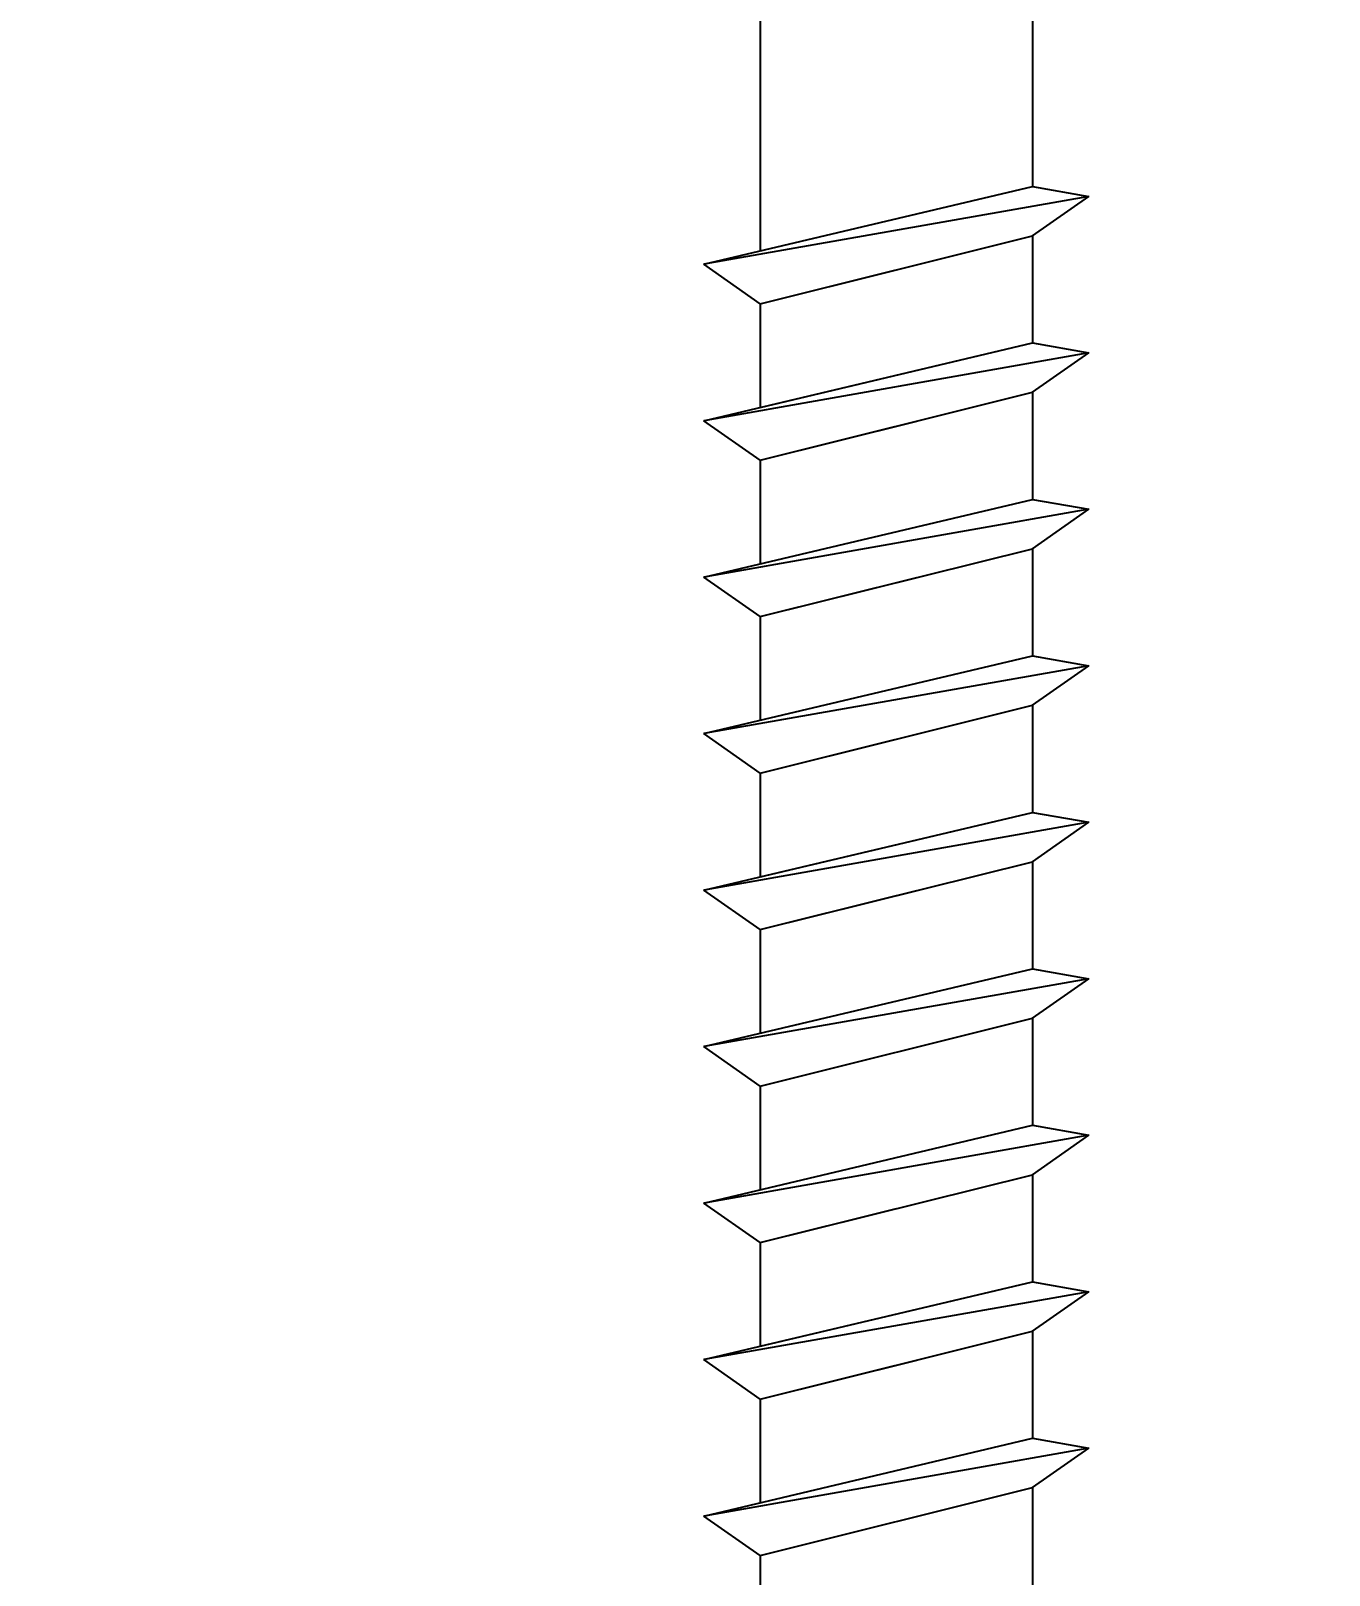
# Model space of a CAD drawing. Header units: inches. Extents: x -2661 to 42767, y -1222 to 9099.
# Drawn here: x 1844.283 to 1845.113, y 1413.91 to 1414.896 of the extents above; entities that cross this region are included whole.
import ezdxf
from ezdxf import colors
from ezdxf.entities.mleader import LeaderData, LeaderLine
from ezdxf.math import Vec2, Vec3

# ---------------------------------------------------------------- set-up
doc = ezdxf.new("R2010")
doc.units = ezdxf.units.IN
doc.header["$LTSCALE"] = 12
doc.header["$MEASUREMENT"] = 0
doc.layers.get('0').update_dxf_attribs({"linetype": 'CONTINUOUS'})
for name, color, linetype in [('S-ANNO-NOTE', 4, 'CONTINUOUS'), ('S-FASTENERS', 2, 'CONTINUOUS'), ('S-SIMPSON', 2, 'CONTINUOUS')]:
    doc.layers.add(name, color=color, linetype=linetype)
doc.styles.add('Arial', font='arial.ttf', dxfattribs={"width": 0.85})

# ---------------------------------------------------------------- blocks, each defined once
blk = doc.blocks.new('SDS.25X6-f')
at = {"layer": 'S-SIMPSON'}
for p, q in [((0.087, -0.53156), (0.087, -2.75)), ((0.087, -0.53156), (0.087, -2.75)), ((-0.087, -0.536), (-0.087, -2.7912)), ((-0.087, -0.57493), (-0.087, -2.7912)), ((0.087, -2.68156), (0.087, -2.75)), ((0.087, -2.68156), (0.087, -2.75)), ((0.087, -2.68156), (0.087, -2.75)), ((0.087, -2.68156), (0.087, -2.75)), ((0.087, -2.68156), (0.087, -2.75)), ((0.087, -2.68156), (0.087, -2.75)), ((-0.087, -2.72493), (-0.087, -2.7912)), ((-0.087, -2.72493), (-0.087, -2.7912)), ((-0.087, -2.72493), (-0.087, -2.7912)), ((-0.087, -2.72493), (-0.087, -2.7912)), ((-0.087, -2.72493), (-0.087, -2.7912)), ((-0.087, -2.72493), (-0.087, -2.7912)), ((-0.087, -2.72493), (-0.087, -2.7912)), ((-0.087, -2.72493), (-0.087, -2.7912))]:
    blk.add_line(p, q, dxfattribs=at)
at = {"layer": 'S-SIMPSON', "color": 1}
for p, q in [((-0.123, -2.79972), (0.087, -2.75)), ((-0.123, -2.79972), (0.087, -2.75)), ((-0.123, -2.79972), (0.087, -2.75)), ((-0.123, -2.79972), (0.087, -2.75)), ((0.087, -2.75), (0.123, -2.75635)), ((0.087, -2.75), (0.123, -2.75635)), ((0.087, -2.75), (0.123, -2.75635)), ((0.087, -2.75), (0.123, -2.75635)), ((0.123, -2.75635), (-0.123, -2.79972)), ((0.123, -2.75635), (-0.123, -2.79972)), ((0.123, -2.75635), (-0.123, -2.79972)), ((0.123, -2.75635), (-0.123, -2.79972)), ((0.087, -2.78156), (0.123, -2.75635)), ((0.087, -2.78156), (0.123, -2.75635)), ((0.087, -2.78156), (0.123, -2.75635)), ((0.087, -2.78156), (0.123, -2.75635)), ((-0.087, -2.82493), (0.087, -2.78156)), ((-0.087, -2.82493), (0.087, -2.78156)), ((-0.087, -2.82493), (0.087, -2.78156)), ((-0.087, -2.82493), (0.087, -2.78156)), ((0.087, -2.78156), (0.087, -2.85)), ((0.087, -2.78156), (0.087, -2.85)), ((0.087, -2.78156), (0.087, -2.85)), ((0.087, -2.78156), (0.087, -2.85)), ((0.087, -2.78156), (0.087, -2.85)), ((0.087, -2.78156), (0.087, -2.85)), ((0.087, -2.78156), (0.087, -2.85)), ((0.087, -2.78156), (0.087, -2.85)), ((0.087, -2.78156), (0.087, -2.85)), ((0.087, -2.78156), (0.087, -2.85)), ((0.087, -2.78156), (0.087, -2.85)), ((0.087, -2.78156), (0.087, -2.85)), ((0.087, -2.78156), (0.087, -2.85)), ((0.087, -2.78156), (0.087, -2.85)), ((-0.087, -2.82493), (-0.123, -2.79972)), ((-0.087, -2.82493), (-0.123, -2.79972)), ((-0.087, -2.82493), (-0.123, -2.79972)), ((-0.087, -2.82493), (-0.123, -2.79972)), ((-0.087, -2.82493), (-0.123, -2.79972)), ((-0.087, -2.82493), (0, -2.80324)), ((-0.087, -2.82493), (-0.087, -2.8912)), ((-0.087, -2.82493), (-0.087, -2.8912)), ((-0.087, -2.82493), (-0.087, -2.8912)), ((-0.087, -2.82493), (-0.087, -2.8912)), ((-0.087, -2.82493), (-0.087, -2.8912)), ((-0.087, -2.82493), (-0.087, -2.8912)), ((-0.087, -2.82493), (-0.087, -2.8912)), ((-0.087, -2.82493), (-0.087, -2.8912)), ((-0.087, -2.82493), (-0.087, -2.8912)), ((-0.087, -2.82493), (-0.087, -2.8912)), ((-0.087, -2.82493), (-0.087, -2.8912)), ((-0.087, -2.82493), (-0.087, -2.8912)), ((-0.087, -2.82493), (-0.087, -2.8912)), ((-0.087, -2.82493), (-0.087, -2.8912)), ((-0.087, -2.82493), (-0.087, -2.8912)), ((-0.087, -2.82493), (-0.087, -2.8912)), ((-0.123, -2.89972), (0.087, -2.85)), ((-0.123, -2.89972), (0.087, -2.85)), ((-0.123, -2.89972), (0.087, -2.85)), ((-0.123, -2.89972), (0.087, -2.85)), ((-0.123, -2.89972), (0.087, -2.85)), ((-0.123, -2.89972), (0.087, -2.85)), ((-0.123, -2.89972), (0.087, -2.85)), ((-0.123, -2.89972), (0.087, -2.85)), ((-0.087, -2.8912), (0.087, -2.85)), ((0.087, -2.85), (0.123, -2.85635)), ((0.087, -2.85), (0.123, -2.85635)), ((0.087, -2.85), (0.123, -2.85635)), ((0.087, -2.85), (0.123, -2.85635)), ((0.087, -2.85), (0.123, -2.85635)), ((0.087, -2.85), (0.123, -2.85635)), ((0.087, -2.85), (0.123, -2.85635)), ((0.087, -2.85), (0.123, -2.85635)), ((0.087, -2.85), (0.123, -2.85635)), ((0.123, -2.85635), (-0.123, -2.89972)), ((0.123, -2.85635), (-0.123, -2.89972)), ((0.123, -2.85635), (-0.123, -2.89972)), ((0.123, -2.85635), (-0.123, -2.89972)), ((0.123, -2.85635), (-0.123, -2.89972)), ((0.123, -2.85635), (-0.123, -2.89972)), ((0.123, -2.85635), (-0.123, -2.89972)), ((0.123, -2.85635), (-0.123, -2.89972)), ((0.123, -2.85635), (-0.123, -2.89972)), ((0.087, -2.88156), (0.123, -2.85635)), ((0.087, -2.88156), (0.123, -2.85635)), ((0.087, -2.88156), (0.123, -2.85635)), ((0.087, -2.88156), (0.123, -2.85635)), ((0.087, -2.88156), (0.123, -2.85635)), ((0.087, -2.88156), (0.123, -2.85635)), ((0.087, -2.88156), (0.123, -2.85635)), ((0.087, -2.88156), (0.123, -2.85635)), ((0.087, -2.88156), (0.123, -2.85635)), ((-0.087, -2.92493), (0.087, -2.88156)), ((-0.087, -2.92493), (0.087, -2.88156)), ((-0.087, -2.92493), (0.087, -2.88156)), ((-0.087, -2.92493), (0.087, -2.88156)), ((-0.087, -2.92493), (0.087, -2.88156)), ((-0.087, -2.92493), (0.087, -2.88156)), ((-0.087, -2.92493), (0.087, -2.88156)), ((-0.087, -2.92493), (0.087, -2.88156)), ((-0.087, -2.92493), (0.087, -2.88156)), ((0.087, -2.88156), (0.087, -2.95)), ((0.087, -2.88156), (0.087, -2.95)), ((0.087, -2.88156), (0.087, -2.95)), ((0.087, -2.88156), (0.087, -2.95)), ((0.087, -2.88156), (0.087, -2.95)), ((0.087, -2.88156), (0.087, -2.95)), ((0.087, -2.88156), (0.087, -2.95)), ((0.087, -2.88156), (0.087, -2.95)), ((0.087, -2.88156), (0.087, -2.95)), ((0.087, -2.88156), (0.087, -2.95)), ((0.087, -2.88156), (0.087, -2.95)), ((0.087, -2.88156), (0.087, -2.95)), ((0.087, -2.88156), (0.087, -2.95)), ((0.087, -2.88156), (0.087, -2.95)), ((0.087, -2.88156), (0.087, -2.95)), ((0.087, -2.88156), (0.087, -2.95)), ((0.087, -2.88156), (0.087, -2.95)), ((0.087, -2.88156), (0.087, -2.95)), ((0.087, -2.88156), (0.087, -2.95)), ((0.087, -2.88156), (0.087, -2.95)), ((0.087, -2.88156), (0.087, -2.95)), ((-0.087, -2.92493), (-0.123, -2.89972)), ((-0.087, -2.92493), (-0.123, -2.89972)), ((-0.087, -2.92493), (-0.123, -2.89972)), ((-0.087, -2.92493), (-0.123, -2.89972)), ((-0.087, -2.92493), (-0.123, -2.89972)), ((-0.087, -2.92493), (-0.123, -2.89972)), ((-0.087, -2.92493), (-0.123, -2.89972)), ((-0.087, -2.92493), (-0.123, -2.89972)), ((-0.087, -2.92493), (-0.123, -2.89972)), ((-0.087, -2.92493), (-0.123, -2.89972)), ((-0.087, -2.92493), (-0.123, -2.89972)), ((-0.087, -2.92493), (-0.123, -2.89972)), ((-0.087, -2.92493), (-0.123, -2.89972)), ((-0.087, -2.92493), (0.01301, -2.9)), ((-0.087, -2.92493), (0.01301, -2.9)), ((-0.087, -2.92493), (0.01301, -2.9)), ((-0.087, -2.92493), (0, -2.90324)), ((-0.087, -2.92493), (-0.087, -2.9912)), ((-0.087, -2.92493), (-0.087, -2.9912)), ((-0.087, -2.92493), (-0.087, -2.9912)), ((-0.087, -2.92493), (-0.087, -2.9912)), ((-0.087, -2.92493), (-0.087, -2.9912)), ((-0.087, -2.92493), (-0.087, -2.9912)), ((-0.087, -2.92493), (-0.087, -2.9912)), ((-0.087, -2.92493), (-0.087, -2.9912)), ((-0.087, -2.92493), (-0.087, -2.9912)), ((-0.087, -2.92493), (-0.087, -2.9912)), ((-0.087, -2.92493), (-0.087, -2.9912)), ((-0.087, -2.92493), (-0.087, -2.9912)), ((-0.087, -2.92493), (-0.087, -2.9912)), ((-0.087, -2.92493), (-0.087, -2.9912)), ((-0.087, -2.92493), (-0.087, -2.9912)), ((-0.087, -2.92493), (-0.087, -2.9912)), ((-0.087, -2.92493), (-0.087, -2.9912)), ((-0.087, -2.92493), (-0.087, -2.9912)), ((-0.087, -2.92493), (-0.087, -2.9912)), ((-0.087, -2.92493), (-0.087, -2.9912)), ((-0.087, -2.92493), (-0.087, -2.9912)), ((-0.123, -2.99972), (0.087, -2.95)), ((-0.123, -2.99972), (0.087, -2.95)), ((-0.123, -2.99972), (0.087, -2.95)), ((-0.123, -2.99972), (0.087, -2.95)), ((-0.123, -2.99972), (0.087, -2.95)), ((-0.123, -2.99972), (0.087, -2.95)), ((-0.123, -2.99972), (0.087, -2.95)), ((-0.123, -2.99972), (0.087, -2.95)), ((-0.123, -2.99972), (0.087, -2.95)), ((-0.123, -2.99972), (0.087, -2.95)), ((-0.123, -2.99972), (0.087, -2.95)), ((-0.123, -2.99972), (0.087, -2.95)), ((0.087, -2.95), (0.123, -2.95635)), ((0.087, -2.95), (0.123, -2.95635)), ((0.087, -2.95), (0.123, -2.95635)), ((0.087, -2.95), (0.123, -2.95635)), ((0.087, -2.95), (0.123, -2.95635)), ((0.087, -2.95), (0.123, -2.95635)), ((0.087, -2.95), (0.123, -2.95635)), ((0.087, -2.95), (0.123, -2.95635)), ((0.087, -2.95), (0.123, -2.95635)), ((0.087, -2.95), (0.123, -2.95635)), ((0.087, -2.95), (0.123, -2.95635)), ((0.087, -2.95), (0.123, -2.95635)), ((0.123, -2.95635), (-0.123, -2.99972)), ((0.123, -2.95635), (-0.123, -2.99972)), ((0.123, -2.95635), (-0.123, -2.99972)), ((0.123, -2.95635), (-0.123, -2.99972)), ((0.123, -2.95635), (-0.123, -2.99972)), ((0.123, -2.95635), (-0.123, -2.99972)), ((0.123, -2.95635), (-0.123, -2.99972)), ((0.123, -2.95635), (-0.123, -2.99972)), ((0.123, -2.95635), (-0.123, -2.99972)), ((0.123, -2.95635), (-0.123, -2.99972)), ((0.123, -2.95635), (-0.123, -2.99972)), ((0.123, -2.95635), (-0.123, -2.99972)), ((0.087, -2.98156), (0.123, -2.95635)), ((0.087, -2.98156), (0.123, -2.95635)), ((0.087, -2.98156), (0.123, -2.95635)), ((0.087, -2.98156), (0.123, -2.95635)), ((0.087, -2.98156), (0.123, -2.95635)), ((0.087, -2.98156), (0.123, -2.95635)), ((0.087, -2.98156), (0.123, -2.95635)), ((0.087, -2.98156), (0.123, -2.95635)), ((0.087, -2.98156), (0.123, -2.95635)), ((0.087, -2.98156), (0.123, -2.95635)), ((0.087, -2.98156), (0.123, -2.95635)), ((0.087, -2.98156), (0.123, -2.95635)), ((-0.087, -3.02493), (0.087, -2.98156)), ((-0.087, -3.02493), (0.087, -2.98156)), ((-0.087, -3.02493), (0.087, -2.98156)), ((-0.087, -3.02493), (0.087, -2.98156)), ((-0.087, -3.02493), (0.087, -2.98156)), ((-0.087, -3.02493), (0.087, -2.98156)), ((-0.087, -3.02493), (0.087, -2.98156)), ((-0.087, -3.02493), (0.087, -2.98156)), ((-0.087, -3.02493), (0.087, -2.98156)), ((-0.087, -3.02493), (0.087, -2.98156)), ((-0.087, -3.02493), (0.087, -2.98156)), ((-0.087, -3.02493), (0.087, -2.98156)), ((0.087, -2.98156), (0.087, -3.05)), ((0.087, -2.98156), (0.087, -3.05)), ((0.087, -2.98156), (0.087, -3.05)), ((0.087, -2.98156), (0.087, -3.05)), ((0.087, -2.98156), (0.087, -3.05)), ((0.087, -2.98156), (0.087, -3.05)), ((0.087, -2.98156), (0.087, -3.05)), ((0.087, -2.98156), (0.087, -3.05)), ((0.087, -2.98156), (0.087, -3.05)), ((0.087, -2.98156), (0.087, -3.05)), ((0.087, -2.98156), (0.087, -3.05)), ((0.087, -2.98156), (0.087, -3.05)), ((0.087, -2.98156), (0.087, -3.05)), ((0.087, -2.98156), (0.087, -3.05)), ((0.087, -2.98156), (0.087, -3.05)), ((0.087, -2.98156), (0.087, -3.05)), ((0.087, -2.98156), (0.087, -3.05)), ((0.087, -2.98156), (0.087, -3.05)), ((0.087, -2.98156), (0.087, -3.05)), ((0.087, -2.98156), (0.087, -3.05)), ((0.087, -2.98156), (0.087, -3.05)), ((0.087, -2.98156), (0.087, -3.05)), ((0.087, -2.98156), (0.087, -3.05)), ((0.087, -2.98156), (0.087, -3.05)), ((0.087, -2.98156), (0.087, -3.05)), ((-0.087, -3.02493), (-0.123, -2.99972)), ((-0.087, -3.02493), (-0.123, -2.99972)), ((-0.087, -3.02493), (-0.123, -2.99972)), ((-0.087, -3.02493), (-0.123, -2.99972)), ((-0.087, -3.02493), (-0.123, -2.99972)), ((-0.087, -3.02493), (-0.123, -2.99972)), ((-0.087, -3.02493), (-0.123, -2.99972)), ((-0.087, -3.02493), (-0.123, -2.99972)), ((-0.087, -3.02493), (-0.123, -2.99972)), ((-0.087, -3.02493), (-0.123, -2.99972)), ((-0.087, -3.02493), (-0.123, -2.99972)), ((-0.087, -3.02493), (-0.123, -2.99972)), ((-0.087, -3.02493), (-0.123, -2.99972)), ((-0.087, -3.02493), (-0.123, -2.99972)), ((-0.087, -3.02493), (-0.123, -2.99972)), ((-0.087, -3.02493), (0.01301, -3)), ((-0.087, -3.02493), (0.01301, -3)), ((-0.087, -3.02493), (0.01301, -3)), ((-0.087, -3.02493), (-0.087, -3.0912)), ((-0.087, -3.02493), (-0.087, -3.0912)), ((-0.087, -3.02493), (-0.087, -3.0912)), ((-0.087, -3.02493), (-0.087, -3.0912)), ((-0.087, -3.02493), (-0.087, -3.0912)), ((-0.087, -3.02493), (-0.087, -3.0912)), ((-0.087, -3.02493), (-0.087, -3.0912)), ((-0.087, -3.02493), (-0.087, -3.0912)), ((-0.087, -3.02493), (-0.087, -3.0912)), ((-0.087, -3.02493), (-0.087, -3.0912)), ((-0.087, -3.02493), (-0.087, -3.0912)), ((-0.087, -3.02493), (-0.087, -3.0912)), ((-0.087, -3.02493), (-0.087, -3.0912)), ((-0.087, -3.02493), (-0.087, -3.0912)), ((-0.087, -3.02493), (-0.087, -3.0912)), ((-0.087, -3.02493), (-0.087, -3.0912)), ((-0.087, -3.02493), (-0.087, -3.0912)), ((-0.087, -3.02493), (-0.087, -3.0912)), ((-0.087, -3.02493), (-0.087, -3.0912)), ((-0.087, -3.02493), (-0.087, -3.0912)), ((-0.087, -3.02493), (-0.087, -3.0912)), ((-0.087, -3.02493), (-0.087, -3.0912)), ((-0.087, -3.02493), (-0.087, -3.0912)), ((-0.087, -3.02493), (-0.087, -3.0912)), ((-0.087, -3.02493), (-0.087, -3.0912)), ((-0.123, -3.09972), (0.087, -3.05)), ((-0.123, -3.09972), (0.087, -3.05)), ((-0.123, -3.09972), (0.087, -3.05)), ((-0.123, -3.09972), (0.087, -3.05)), ((-0.123, -3.09972), (0.087, -3.05)), ((-0.123, -3.09972), (0.087, -3.05)), ((-0.123, -3.09972), (0.087, -3.05)), ((-0.123, -3.09972), (0.087, -3.05)), ((-0.123, -3.09972), (0.087, -3.05)), ((-0.123, -3.09972), (0.087, -3.05)), ((-0.123, -3.09972), (0.087, -3.05)), ((-0.123, -3.09972), (0.087, -3.05)), ((-0.123, -3.09972), (0.087, -3.05)), ((-0.123, -3.09972), (0.087, -3.05)), ((-0.123, -3.09972), (0.087, -3.05)), ((-0.123, -3.09972), (0.087, -3.05)), ((-0.123, -3.09972), (0.087, -3.05)), ((-0.123, -3.09972), (0.087, -3.05)), ((-0.123, -3.09972), (0.087, -3.05)), ((0.123, -3.05635), (-0.123, -3.09972)), ((0.123, -3.05635), (-0.123, -3.09972)), ((0.123, -3.05635), (-0.123, -3.09972)), ((0.123, -3.05635), (-0.123, -3.09972)), ((0.123, -3.05635), (-0.123, -3.09972)), ((0.123, -3.05635), (-0.123, -3.09972)), ((0.123, -3.05635), (-0.123, -3.09972)), ((0.123, -3.05635), (-0.123, -3.09972)), ((0.123, -3.05635), (-0.123, -3.09972)), ((0.123, -3.05635), (-0.123, -3.09972)), ((0.123, -3.05635), (-0.123, -3.09972)), ((0.123, -3.05635), (-0.123, -3.09972)), ((0.123, -3.05635), (-0.123, -3.09972)), ((0.123, -3.05635), (-0.123, -3.09972)), ((0.123, -3.05635), (-0.123, -3.09972)), ((0.123, -3.05635), (-0.123, -3.09972)), ((0.123, -3.05635), (-0.123, -3.09972)), ((0.123, -3.05635), (-0.123, -3.09972)), ((0.123, -3.05635), (-0.123, -3.09972)), ((0.087, -3.05), (0.123, -3.05635)), ((0.087, -3.05), (0.123, -3.05635)), ((0.087, -3.05), (0.123, -3.05635)), ((0.087, -3.05), (0.123, -3.05635)), ((0.087, -3.05), (0.123, -3.05635)), ((0.087, -3.05), (0.123, -3.05635)), ((0.087, -3.05), (0.123, -3.05635)), ((0.087, -3.05), (0.123, -3.05635)), ((0.087, -3.05), (0.123, -3.05635)), ((0.087, -3.05), (0.123, -3.05635)), ((0.087, -3.05), (0.123, -3.05635)), ((0.087, -3.05), (0.123, -3.05635)), ((0.087, -3.05), (0.123, -3.05635)), ((0.087, -3.05), (0.123, -3.05635)), ((0.087, -3.05), (0.123, -3.05635)), ((0.087, -3.05), (0.123, -3.05635)), ((0.087, -3.05), (0.123, -3.05635)), ((0.087, -3.05), (0.123, -3.05635)), ((0.087, -3.05), (0.123, -3.05635)), ((0.087, -3.08156), (0.123, -3.05635)), ((0.087, -3.08156), (0.123, -3.05635)), ((0.087, -3.08156), (0.123, -3.05635)), ((0.087, -3.08156), (0.123, -3.05635)), ((0.087, -3.08156), (0.123, -3.05635)), ((0.087, -3.08156), (0.123, -3.05635)), ((0.087, -3.08156), (0.123, -3.05635)), ((0.087, -3.08156), (0.123, -3.05635)), ((0.087, -3.08156), (0.123, -3.05635)), ((0.087, -3.08156), (0.123, -3.05635)), ((0.087, -3.08156), (0.123, -3.05635)), ((0.087, -3.08156), (0.123, -3.05635)), ((0.087, -3.08156), (0.123, -3.05635)), ((0.087, -3.08156), (0.123, -3.05635)), ((0.087, -3.08156), (0.123, -3.05635)), ((0.087, -3.08156), (0.123, -3.05635)), ((0.087, -3.08156), (0.123, -3.05635)), ((0.087, -3.08156), (0.123, -3.05635)), ((0.087, -3.08156), (0.123, -3.05635)), ((-0.087, -3.12493), (0.087, -3.08156)), ((-0.087, -3.12493), (0.087, -3.08156)), ((-0.087, -3.12493), (0.087, -3.08156)), ((-0.087, -3.12493), (0.087, -3.08156)), ((-0.087, -3.12493), (0.087, -3.08156)), ((-0.087, -3.12493), (0.087, -3.08156)), ((-0.087, -3.12493), (0.087, -3.08156)), ((-0.087, -3.12493), (0.087, -3.08156)), ((-0.087, -3.12493), (0.087, -3.08156)), ((-0.087, -3.12493), (0.087, -3.08156)), ((-0.087, -3.12493), (0.087, -3.08156)), ((-0.087, -3.12493), (0.087, -3.08156)), ((-0.087, -3.12493), (0.087, -3.08156)), ((-0.087, -3.12493), (0.087, -3.08156)), ((-0.087, -3.12493), (0.087, -3.08156)), ((-0.087, -3.12493), (0.087, -3.08156)), ((-0.087, -3.12493), (0.087, -3.08156)), ((-0.087, -3.12493), (0.087, -3.08156)), ((-0.087, -3.12493), (0.087, -3.08156)), ((0.087, -3.08156), (0.087, -3.15)), ((0.087, -3.08156), (0.087, -3.15)), ((0.087, -3.08156), (0.087, -3.15)), ((0.087, -3.08156), (0.087, -3.15)), ((0.087, -3.08156), (0.087, -3.15)), ((0.087, -3.08156), (0.087, -3.15)), ((0.087, -3.08156), (0.087, -3.15)), ((0.087, -3.08156), (0.087, -3.15)), ((0.087, -3.08156), (0.087, -3.15)), ((0.087, -3.08156), (0.087, -3.15)), ((0.087, -3.08156), (0.087, -3.15)), ((0.087, -3.08156), (0.087, -3.15)), ((-0.087, -3.12493), (-0.123, -3.09972)), ((-0.087, -3.12493), (-0.123, -3.09972)), ((-0.087, -3.12493), (-0.123, -3.09972)), ((-0.087, -3.12493), (-0.123, -3.09972)), ((-0.087, -3.12493), (-0.123, -3.09972)), ((-0.087, -3.12493), (-0.123, -3.09972)), ((-0.087, -3.12493), (-0.123, -3.09972)), ((-0.087, -3.12493), (-0.123, -3.09972)), ((-0.087, -3.12493), (-0.123, -3.09972)), ((-0.087, -3.12493), (-0.123, -3.09972)), ((-0.087, -3.12493), (-0.123, -3.09972)), ((-0.087, -3.12493), (-0.123, -3.09972)), ((-0.087, -3.12493), (-0.123, -3.09972)), ((-0.087, -3.12493), (-0.123, -3.09972)), ((-0.087, -3.12493), (-0.123, -3.09972)), ((-0.087, -3.12493), (-0.123, -3.09972)), ((-0.087, -3.12493), (-0.123, -3.09972)), ((-0.087, -3.12493), (-0.123, -3.09972)), ((-0.087, -3.12493), (-0.123, -3.09972)), ((-0.087, -3.12493), (-0.123, -3.09972)), ((-0.087, -3.12493), (-0.123, -3.09972)), ((-0.087, -3.12493), (-0.123, -3.09972)), ((-0.087, -3.12493), (-0.123, -3.09972)), ((-0.087, -3.12493), (0, -3.10324)), ((-0.087, -3.12493), (0, -3.10324)), ((-0.087, -3.12493), (0, -3.10324)), ((-0.087, -3.12493), (0, -3.10324)), ((-0.087, -3.12493), (-0.087, -3.1912)), ((-0.087, -3.12493), (-0.087, -3.1912)), ((-0.087, -3.12493), (-0.087, -3.1912)), ((-0.087, -3.12493), (-0.087, -3.1912)), ((-0.087, -3.12493), (-0.087, -3.1912)), ((-0.087, -3.12493), (-0.087, -3.1912)), ((-0.087, -3.12493), (-0.087, -3.1912)), ((-0.087, -3.12493), (-0.087, -3.1912)), ((-0.087, -3.12493), (-0.087, -3.1912)), ((-0.087, -3.12493), (-0.087, -3.1912)), ((-0.087, -3.12493), (-0.087, -3.1912)), ((-0.087, -3.12493), (-0.087, -3.1912)), ((-0.087, -3.12493), (-0.087, -3.1912)), ((-0.087, -3.12493), (-0.087, -3.1912)), ((-0.123, -3.19972), (0.087, -3.15)), ((-0.123, -3.19972), (0.087, -3.15)), ((-0.123, -3.19972), (0.087, -3.15)), ((-0.123, -3.19972), (0.087, -3.15)), ((-0.123, -3.19972), (0.087, -3.15)), ((-0.123, -3.19972), (0.087, -3.15)), ((-0.123, -3.19972), (0.087, -3.15)), ((-0.123, -3.19972), (0.087, -3.15)), ((0.123, -3.15635), (-0.123, -3.19972)), ((0.123, -3.15635), (-0.123, -3.19972)), ((0.123, -3.15635), (-0.123, -3.19972)), ((0.123, -3.15635), (-0.123, -3.19972)), ((0.123, -3.15635), (-0.123, -3.19972)), ((0.123, -3.15635), (-0.123, -3.19972)), ((0.123, -3.15635), (-0.123, -3.19972)), ((0.123, -3.15635), (-0.123, -3.19972)), ((0.123, -3.15635), (-0.123, -3.19972)), ((-0.087, -3.1912), (0.087, -3.15)), ((0.087, -3.15), (0.123, -3.15635)), ((0.087, -3.15), (0.123, -3.15635)), ((0.087, -3.15), (0.123, -3.15635)), ((0.087, -3.15), (0.123, -3.15635)), ((0.087, -3.15), (0.123, -3.15635)), ((0.087, -3.15), (0.123, -3.15635)), ((0.087, -3.15), (0.123, -3.15635)), ((0.087, -3.15), (0.123, -3.15635)), ((0.087, -3.15), (0.123, -3.15635)), ((0.087, -3.18156), (0.123, -3.15635)), ((0.087, -3.18156), (0.123, -3.15635)), ((0.087, -3.18156), (0.123, -3.15635)), ((0.087, -3.18156), (0.123, -3.15635)), ((0.087, -3.18156), (0.123, -3.15635)), ((0.087, -3.18156), (0.123, -3.15635)), ((0.087, -3.18156), (0.123, -3.15635)), ((0.087, -3.18156), (0.123, -3.15635)), ((0.087, -3.18156), (0.123, -3.15635)), ((-0.087, -3.22493), (0.087, -3.18156)), ((-0.087, -3.22493), (0.087, -3.18156)), ((-0.087, -3.22493), (0.087, -3.18156)), ((-0.087, -3.22493), (0.087, -3.18156)), ((-0.087, -3.22493), (0.087, -3.18156)), ((-0.087, -3.22493), (0.087, -3.18156)), ((-0.087, -3.22493), (0.087, -3.18156)), ((-0.087, -3.22493), (0.087, -3.18156)), ((-0.087, -3.22493), (0.087, -3.18156)), ((0.087, -3.18156), (0.087, -3.25)), ((0.087, -3.18156), (0.087, -3.25)), ((0.087, -3.18156), (0.087, -3.25)), ((0.087, -3.18156), (0.087, -3.25)), ((0.087, -3.18156), (0.087, -3.25)), ((0.087, -3.18156), (0.087, -3.25)), ((0.087, -3.18156), (0.087, -3.25)), ((0.087, -3.18156), (0.087, -3.25)), ((0.087, -3.18156), (0.087, -3.25)), ((0.087, -3.18156), (0.087, -3.25)), ((0.087, -3.18156), (0.087, -3.25)), ((0.087, -3.18156), (0.087, -3.25)), ((0.087, -3.18156), (0.087, -3.25)), ((0.087, -3.18156), (0.087, -3.25)), ((0.087, -3.18156), (0.087, -3.25)), ((0.087, -3.18156), (0.087, -3.25)), ((0.087, -3.18156), (0.087, -3.25)), ((-0.087, -3.22493), (-0.123, -3.19972)), ((-0.087, -3.22493), (-0.123, -3.19972)), ((-0.087, -3.22493), (-0.123, -3.19972)), ((-0.087, -3.22493), (-0.123, -3.19972)), ((-0.087, -3.22493), (-0.123, -3.19972)), ((-0.087, -3.22493), (-0.123, -3.19972)), ((-0.087, -3.22493), (-0.123, -3.19972)), ((-0.087, -3.22493), (-0.123, -3.19972)), ((-0.087, -3.22493), (-0.123, -3.19972)), ((-0.087, -3.22493), (-0.123, -3.19972)), ((-0.087, -3.22493), (-0.123, -3.19972)), ((-0.087, -3.22493), (-0.123, -3.19972)), ((-0.087, -3.22493), (-0.123, -3.19972)), ((-0.087, -3.22493), (0.01301, -3.2)), ((-0.087, -3.22493), (0.01301, -3.2)), ((-0.087, -3.22493), (0.01301, -3.2)), ((-0.087, -3.22493), (0, -3.20324)), ((-0.087, -3.22493), (-0.087, -3.2912)), ((-0.087, -3.22493), (-0.087, -3.2912)), ((-0.087, -3.22493), (-0.087, -3.2912)), ((-0.087, -3.22493), (-0.087, -3.2912)), ((-0.087, -3.22493), (-0.087, -3.2912)), ((-0.087, -3.22493), (-0.087, -3.2912)), ((-0.087, -3.22493), (-0.087, -3.2912)), ((-0.087, -3.22493), (-0.087, -3.2912)), ((-0.087, -3.22493), (-0.087, -3.2912)), ((-0.087, -3.22493), (-0.087, -3.2912)), ((-0.087, -3.22493), (-0.087, -3.2912)), ((-0.087, -3.22493), (-0.087, -3.2912)), ((-0.087, -3.22493), (-0.087, -3.2912)), ((-0.087, -3.22493), (-0.087, -3.2912)), ((-0.087, -3.22493), (-0.087, -3.2912)), ((-0.087, -3.22493), (-0.087, -3.2912)), ((-0.123, -3.29972), (0.087, -3.25)), ((-0.123, -3.29972), (0.087, -3.25)), ((-0.123, -3.29972), (0.087, -3.25)), ((-0.123, -3.29972), (0.087, -3.25)), ((-0.123, -3.29972), (0.087, -3.25)), ((-0.123, -3.29972), (0.087, -3.25)), ((-0.123, -3.29972), (0.087, -3.25)), ((-0.123, -3.29972), (0.087, -3.25)), ((-0.123, -3.29972), (0.087, -3.25)), ((-0.123, -3.29972), (0.087, -3.25)), ((-0.123, -3.29972), (0.087, -3.25)), ((-0.123, -3.29972), (0.087, -3.25)), ((0.123, -3.25635), (-0.123, -3.29972)), ((0.123, -3.25635), (-0.123, -3.29972)), ((0.123, -3.25635), (-0.123, -3.29972)), ((0.123, -3.25635), (-0.123, -3.29972)), ((0.123, -3.25635), (-0.123, -3.29972)), ((0.123, -3.25635), (-0.123, -3.29972)), ((0.123, -3.25635), (-0.123, -3.29972)), ((0.123, -3.25635), (-0.123, -3.29972)), ((0.123, -3.25635), (-0.123, -3.29972)), ((0.123, -3.25635), (-0.123, -3.29972)), ((0.123, -3.25635), (-0.123, -3.29972)), ((0.123, -3.25635), (-0.123, -3.29972)), ((0.087, -3.25), (0.123, -3.25635)), ((0.087, -3.25), (0.123, -3.25635)), ((0.087, -3.25), (0.123, -3.25635)), ((0.087, -3.25), (0.123, -3.25635)), ((0.087, -3.25), (0.123, -3.25635)), ((0.087, -3.25), (0.123, -3.25635)), ((0.087, -3.25), (0.123, -3.25635)), ((0.087, -3.25), (0.123, -3.25635)), ((0.087, -3.25), (0.123, -3.25635)), ((0.087, -3.25), (0.123, -3.25635)), ((0.087, -3.25), (0.123, -3.25635)), ((0.087, -3.25), (0.123, -3.25635)), ((0.087, -3.28156), (0.123, -3.25635)), ((0.087, -3.28156), (0.123, -3.25635)), ((0.087, -3.28156), (0.123, -3.25635)), ((0.087, -3.28156), (0.123, -3.25635)), ((0.087, -3.28156), (0.123, -3.25635)), ((0.087, -3.28156), (0.123, -3.25635)), ((0.087, -3.28156), (0.123, -3.25635)), ((0.087, -3.28156), (0.123, -3.25635)), ((0.087, -3.28156), (0.123, -3.25635)), ((0.087, -3.28156), (0.123, -3.25635)), ((0.087, -3.28156), (0.123, -3.25635)), ((0.087, -3.28156), (0.123, -3.25635)), ((-0.087, -3.32493), (0.087, -3.28156)), ((-0.087, -3.32493), (0.087, -3.28156)), ((-0.087, -3.32493), (0.087, -3.28156)), ((-0.087, -3.32493), (0.087, -3.28156)), ((-0.087, -3.32493), (0.087, -3.28156)), ((-0.087, -3.32493), (0.087, -3.28156)), ((-0.087, -3.32493), (0.087, -3.28156)), ((-0.087, -3.32493), (0.087, -3.28156)), ((-0.087, -3.32493), (0.087, -3.28156)), ((-0.087, -3.32493), (0.087, -3.28156)), ((-0.087, -3.32493), (0.087, -3.28156)), ((-0.087, -3.32493), (0.087, -3.28156)), ((0.087, -3.28156), (0.087, -3.35)), ((0.087, -3.28156), (0.087, -3.35)), ((0.087, -3.28156), (0.087, -3.35)), ((0.087, -3.28156), (0.087, -3.35)), ((0.087, -3.28156), (0.087, -3.35)), ((0.087, -3.28156), (0.087, -3.35)), ((0.087, -3.28156), (0.087, -3.35)), ((0.087, -3.28156), (0.087, -3.35)), ((0.087, -3.28156), (0.087, -3.35)), ((0.087, -3.28156), (0.087, -3.35)), ((0.087, -3.28156), (0.087, -3.35)), ((0.087, -3.28156), (0.087, -3.35)), ((0.087, -3.28156), (0.087, -3.35)), ((0.087, -3.28156), (0.087, -3.35)), ((0.087, -3.28156), (0.087, -3.35)), ((0.087, -3.28156), (0.087, -3.35)), ((0.087, -3.28156), (0.087, -3.35)), ((-0.087, -3.32493), (-0.123, -3.29972)), ((-0.087, -3.32493), (-0.123, -3.29972)), ((-0.087, -3.32493), (-0.123, -3.29972)), ((-0.087, -3.32493), (-0.123, -3.29972)), ((-0.087, -3.32493), (-0.123, -3.29972)), ((-0.087, -3.32493), (-0.123, -3.29972)), ((-0.087, -3.32493), (-0.123, -3.29972)), ((-0.087, -3.32493), (-0.123, -3.29972)), ((-0.087, -3.32493), (-0.123, -3.29972)), ((-0.087, -3.32493), (-0.123, -3.29972)), ((-0.087, -3.32493), (-0.123, -3.29972)), ((-0.087, -3.32493), (-0.123, -3.29972)), ((-0.087, -3.32493), (-0.087, -3.3912)), ((-0.087, -3.32493), (-0.087, -3.3912)), ((-0.087, -3.32493), (-0.087, -3.3912)), ((-0.087, -3.32493), (-0.087, -3.3912)), ((-0.087, -3.32493), (-0.087, -3.3912)), ((-0.087, -3.32493), (-0.087, -3.3912)), ((-0.087, -3.32493), (-0.087, -3.3912)), ((-0.087, -3.32493), (-0.087, -3.3912)), ((-0.087, -3.32493), (-0.087, -3.3912)), ((-0.087, -3.32493), (-0.087, -3.3912)), ((-0.087, -3.32493), (-0.087, -3.3912)), ((-0.087, -3.32493), (-0.087, -3.3912)), ((-0.087, -3.32493), (-0.087, -3.3912)), ((-0.087, -3.32493), (-0.087, -3.3912)), ((-0.087, -3.32493), (-0.087, -3.3912)), ((-0.087, -3.32493), (-0.087, -3.3912)), ((-0.087, -3.32493), (-0.087, -3.3912)), ((-0.123, -3.39972), (0.087, -3.35)), ((-0.123, -3.39972), (0.087, -3.35)), ((-0.123, -3.39972), (0.087, -3.35)), ((-0.123, -3.39972), (0.087, -3.35)), ((-0.123, -3.39972), (0.087, -3.35)), ((-0.123, -3.39972), (0.087, -3.35)), ((-0.123, -3.39972), (0.087, -3.35)), ((-0.123, -3.39972), (0.087, -3.35)), ((-0.123, -3.39972), (0.087, -3.35)), ((-0.123, -3.39972), (0.087, -3.35)), ((-0.123, -3.39972), (0.087, -3.35)), ((-0.123, -3.39972), (0.087, -3.35)), ((-0.123, -3.39972), (0.087, -3.35)), ((-0.123, -3.39972), (0.087, -3.35)), ((-0.123, -3.39972), (0.087, -3.35)), ((0.087, -3.35), (0.123, -3.35635)), ((0.087, -3.35), (0.123, -3.35635)), ((0.087, -3.35), (0.123, -3.35635)), ((0.087, -3.35), (0.123, -3.35635)), ((0.087, -3.35), (0.123, -3.35635)), ((0.087, -3.35), (0.123, -3.35635)), ((0.087, -3.35), (0.123, -3.35635)), ((0.087, -3.35), (0.123, -3.35635)), ((0.087, -3.35), (0.123, -3.35635)), ((0.087, -3.35), (0.123, -3.35635)), ((0.087, -3.35), (0.123, -3.35635)), ((0.087, -3.35), (0.123, -3.35635)), ((0.087, -3.35), (0.123, -3.35635)), ((0.087, -3.35), (0.123, -3.35635)), ((0.087, -3.35), (0.123, -3.35635)), ((0.123, -3.35635), (-0.123, -3.39972)), ((0.123, -3.35635), (-0.123, -3.39972)), ((0.123, -3.35635), (-0.123, -3.39972)), ((0.123, -3.35635), (-0.123, -3.39972)), ((0.123, -3.35635), (-0.123, -3.39972)), ((0.123, -3.35635), (-0.123, -3.39972)), ((0.123, -3.35635), (-0.123, -3.39972)), ((0.123, -3.35635), (-0.123, -3.39972)), ((0.123, -3.35635), (-0.123, -3.39972)), ((0.123, -3.35635), (-0.123, -3.39972)), ((0.123, -3.35635), (-0.123, -3.39972)), ((0.123, -3.35635), (-0.123, -3.39972)), ((0.123, -3.35635), (-0.123, -3.39972)), ((0.123, -3.35635), (-0.123, -3.39972)), ((0.123, -3.35635), (-0.123, -3.39972)), ((0.087, -3.38156), (0.123, -3.35635)), ((0.087, -3.38156), (0.123, -3.35635)), ((0.087, -3.38156), (0.123, -3.35635)), ((0.087, -3.38156), (0.123, -3.35635)), ((0.087, -3.38156), (0.123, -3.35635)), ((0.087, -3.38156), (0.123, -3.35635)), ((0.087, -3.38156), (0.123, -3.35635)), ((0.087, -3.38156), (0.123, -3.35635)), ((0.087, -3.38156), (0.123, -3.35635)), ((0.087, -3.38156), (0.123, -3.35635)), ((0.087, -3.38156), (0.123, -3.35635)), ((0.087, -3.38156), (0.123, -3.35635)), ((0.087, -3.38156), (0.123, -3.35635)), ((0.087, -3.38156), (0.123, -3.35635)), ((0.087, -3.38156), (0.123, -3.35635)), ((-0.087, -3.42493), (0.087, -3.38156)), ((-0.087, -3.42493), (0.087, -3.38156)), ((-0.087, -3.42493), (0.087, -3.38156)), ((-0.087, -3.42493), (0.087, -3.38156)), ((-0.087, -3.42493), (0.087, -3.38156)), ((-0.087, -3.42493), (0.087, -3.38156)), ((-0.087, -3.42493), (0.087, -3.38156)), ((-0.087, -3.42493), (0.087, -3.38156)), ((-0.087, -3.42493), (0.087, -3.38156)), ((-0.087, -3.42493), (0.087, -3.38156)), ((-0.087, -3.42493), (0.087, -3.38156)), ((-0.087, -3.42493), (0.087, -3.38156)), ((-0.087, -3.42493), (0.087, -3.38156)), ((-0.087, -3.42493), (0.087, -3.38156)), ((-0.087, -3.42493), (0.087, -3.38156)), ((0.087, -3.38156), (0.087, -3.45)), ((0.087, -3.38156), (0.087, -3.45)), ((0.087, -3.38156), (0.087, -3.45)), ((0.087, -3.38156), (0.087, -3.45)), ((0.087, -3.38156), (0.087, -3.45)), ((0.087, -3.38156), (0.087, -3.45)), ((0.087, -3.38156), (0.087, -3.45)), ((0.087, -3.38156), (0.087, -3.45)), ((0.087, -3.38156), (0.087, -3.45)), ((0.087, -3.38156), (0.087, -3.45)), ((0.087, -3.38156), (0.087, -3.45)), ((0.087, -3.38156), (0.087, -3.45)), ((0.087, -3.38156), (0.087, -3.45)), ((0.087, -3.38156), (0.087, -3.45)), ((0.087, -3.38156), (0.087, -3.45)), ((0.087, -3.38156), (0.087, -3.45)), ((0.087, -3.38156), (0.087, -3.45)), ((0.087, -3.38156), (0.087, -3.45)), ((-0.087, -3.42493), (-0.123, -3.39972)), ((-0.087, -3.42493), (-0.123, -3.39972)), ((-0.087, -3.42493), (-0.123, -3.39972)), ((-0.087, -3.42493), (-0.123, -3.39972)), ((-0.087, -3.42493), (-0.123, -3.39972)), ((-0.087, -3.42493), (-0.123, -3.39972)), ((-0.087, -3.42493), (-0.123, -3.39972)), ((-0.087, -3.42493), (-0.123, -3.39972)), ((-0.087, -3.42493), (-0.123, -3.39972)), ((-0.087, -3.42493), (-0.123, -3.39972)), ((-0.087, -3.42493), (-0.123, -3.39972)), ((-0.087, -3.42493), (-0.123, -3.39972)), ((-0.087, -3.42493), (-0.123, -3.39972)), ((-0.087, -3.42493), (-0.123, -3.39972)), ((-0.087, -3.42493), (-0.123, -3.39972)), ((-0.087, -3.42493), (-0.123, -3.39972)), ((-0.087, -3.42493), (-0.123, -3.39972)), ((-0.087, -3.42493), (-0.123, -3.39972)), ((-0.087, -3.42493), (0, -3.40324)), ((-0.087, -3.42493), (0, -3.40324)), ((-0.087, -3.42493), (0, -3.40324)), ((-0.087, -3.42493), (-0.087, -3.4912)), ((-0.087, -3.42493), (-0.087, -3.4912)), ((-0.087, -3.42493), (-0.087, -3.4912)), ((-0.087, -3.42493), (-0.087, -3.4912)), ((-0.087, -3.42493), (-0.087, -3.4912)), ((-0.087, -3.42493), (-0.087, -3.4912)), ((-0.087, -3.42493), (-0.087, -3.4912)), ((-0.087, -3.42493), (-0.087, -3.4912)), ((-0.087, -3.42493), (-0.087, -3.4912)), ((-0.087, -3.42493), (-0.087, -3.4912)), ((-0.087, -3.42493), (-0.087, -3.4912)), ((-0.087, -3.42493), (-0.087, -3.4912)), ((-0.123, -3.49972), (0.087, -3.45)), ((-0.123, -3.49972), (0.087, -3.45)), ((-0.123, -3.49972), (0.087, -3.45)), ((-0.123, -3.49972), (0.087, -3.45)), ((-0.123, -3.49972), (0.087, -3.45)), ((-0.123, -3.49972), (0.087, -3.45)), ((-0.123, -3.49972), (0.087, -3.45)), ((-0.123, -3.49972), (0.087, -3.45)), ((-0.087, -3.4912), (0.087, -3.45)), ((0.087, -3.45), (0.123, -3.45635)), ((0.087, -3.45), (0.123, -3.45635)), ((0.087, -3.45), (0.123, -3.45635)), ((0.087, -3.45), (0.123, -3.45635)), ((0.087, -3.45), (0.123, -3.45635)), ((0.087, -3.45), (0.123, -3.45635)), ((0.087, -3.45), (0.123, -3.45635)), ((0.087, -3.45), (0.123, -3.45635)), ((0.087, -3.45), (0.123, -3.45635)), ((0.123, -3.45635), (-0.123, -3.49972)), ((0.123, -3.45635), (-0.123, -3.49972)), ((0.123, -3.45635), (-0.123, -3.49972)), ((0.123, -3.45635), (-0.123, -3.49972)), ((0.123, -3.45635), (-0.123, -3.49972)), ((0.123, -3.45635), (-0.123, -3.49972)), ((0.123, -3.45635), (-0.123, -3.49972)), ((0.123, -3.45635), (-0.123, -3.49972)), ((0.123, -3.45635), (-0.123, -3.49972)), ((0.087, -3.48156), (0.123, -3.45635)), ((0.087, -3.48156), (0.123, -3.45635)), ((0.087, -3.48156), (0.123, -3.45635)), ((0.087, -3.48156), (0.123, -3.45635)), ((0.087, -3.48156), (0.123, -3.45635)), ((0.087, -3.48156), (0.123, -3.45635)), ((0.087, -3.48156), (0.123, -3.45635)), ((0.087, -3.48156), (0.123, -3.45635)), ((0.087, -3.48156), (0.123, -3.45635)), ((-0.087, -3.52493), (0.087, -3.48156)), ((-0.087, -3.52493), (0.087, -3.48156)), ((-0.087, -3.52493), (0.087, -3.48156)), ((-0.087, -3.52493), (0.087, -3.48156)), ((-0.087, -3.52493), (0.087, -3.48156)), ((-0.087, -3.52493), (0.087, -3.48156)), ((-0.087, -3.52493), (0.087, -3.48156)), ((-0.087, -3.52493), (0.087, -3.48156)), ((-0.087, -3.52493), (0.087, -3.48156)), ((0.087, -3.48156), (0.087, -3.55)), ((0.087, -3.48156), (0.087, -3.55)), ((0.087, -3.48156), (0.087, -3.55)), ((0.087, -3.48156), (0.087, -3.55)), ((0.087, -3.48156), (0.087, -3.55)), ((0.087, -3.48156), (0.087, -3.55)), ((0.087, -3.48156), (0.087, -3.55)), ((0.087, -3.48156), (0.087, -3.55)), ((0.087, -3.48156), (0.087, -3.55)), ((0.087, -3.48156), (0.087, -3.55)), ((0.087, -3.48156), (0.087, -3.55)), ((0.087, -3.48156), (0.087, -3.55)), ((0.087, -3.48156), (0.087, -3.55)), ((-0.087, -3.52493), (-0.123, -3.49972)), ((-0.087, -3.52493), (-0.123, -3.49972)), ((-0.087, -3.52493), (-0.123, -3.49972)), ((-0.087, -3.52493), (-0.123, -3.49972)), ((-0.087, -3.52493), (-0.123, -3.49972)), ((-0.087, -3.52493), (-0.123, -3.49972)), ((-0.087, -3.52493), (-0.123, -3.49972)), ((-0.087, -3.52493), (-0.123, -3.49972)), ((-0.087, -3.52493), (-0.123, -3.49972)), ((-0.087, -3.52493), (-0.123, -3.49972)), ((-0.087, -3.52493), (-0.123, -3.49972)), ((-0.087, -3.52493), (-0.123, -3.49972)), ((-0.087, -3.52493), (-0.123, -3.49972)), ((-0.087, -3.52493), (0.01301, -3.5)), ((-0.087, -3.52493), (0.01301, -3.5)), ((-0.087, -3.52493), (0.01301, -3.5)), ((-0.087, -3.52493), (0, -3.50324)), ((-0.087, -3.52493), (-0.087, -3.5912)), ((-0.087, -3.52493), (-0.087, -3.5912)), ((-0.087, -3.52493), (-0.087, -3.5912)), ((-0.087, -3.52493), (-0.087, -3.5912)), ((-0.087, -3.52493), (-0.087, -3.5912)), ((-0.087, -3.52493), (-0.087, -3.5912)), ((-0.087, -3.52493), (-0.087, -3.5912)), ((-0.087, -3.52493), (-0.087, -3.5912)), ((-0.087, -3.52493), (-0.087, -3.5912)), ((-0.087, -3.52493), (-0.087, -3.5912)), ((-0.087, -3.52493), (-0.087, -3.5912)), ((-0.123, -3.59972), (0.087, -3.55)), ((-0.123, -3.59972), (0.087, -3.55)), ((-0.123, -3.59972), (0.087, -3.55)), ((-0.123, -3.59972), (0.087, -3.55)), ((-0.123, -3.59972), (0.087, -3.55)), ((-0.123, -3.59972), (0.087, -3.55)), ((-0.123, -3.59972), (0.087, -3.55)), ((-0.123, -3.59972), (0.087, -3.55)), ((-0.123, -3.59972), (0.087, -3.55)), ((0.087, -3.55), (0.123, -3.55635)), ((0.087, -3.55), (0.123, -3.55635)), ((0.087, -3.55), (0.123, -3.55635)), ((0.087, -3.55), (0.123, -3.55635)), ((0.087, -3.55), (0.123, -3.55635)), ((0.087, -3.55), (0.123, -3.55635)), ((0.087, -3.55), (0.123, -3.55635)), ((0.087, -3.55), (0.123, -3.55635)), ((0.087, -3.55), (0.123, -3.55635)), ((0.123, -3.55635), (-0.123, -3.59972)), ((0.123, -3.55635), (-0.123, -3.59972)), ((0.123, -3.55635), (-0.123, -3.59972)), ((0.123, -3.55635), (-0.123, -3.59972)), ((0.123, -3.55635), (-0.123, -3.59972)), ((0.123, -3.55635), (-0.123, -3.59972)), ((0.123, -3.55635), (-0.123, -3.59972)), ((0.123, -3.55635), (-0.123, -3.59972)), ((0.123, -3.55635), (-0.123, -3.59972)), ((0.087, -3.58156), (0.123, -3.55635)), ((0.087, -3.58156), (0.123, -3.55635)), ((0.087, -3.58156), (0.123, -3.55635)), ((0.087, -3.58156), (0.123, -3.55635)), ((0.087, -3.58156), (0.123, -3.55635)), ((0.087, -3.58156), (0.123, -3.55635)), ((0.087, -3.58156), (0.123, -3.55635)), ((0.087, -3.58156), (0.123, -3.55635)), ((0.087, -3.58156), (0.123, -3.55635)), ((-0.087, -3.62493), (0.087, -3.58156)), ((-0.087, -3.62493), (0.087, -3.58156)), ((-0.087, -3.62493), (0.087, -3.58156)), ((-0.087, -3.62493), (0.087, -3.58156)), ((-0.087, -3.62493), (0.087, -3.58156)), ((-0.087, -3.62493), (0.087, -3.58156)), ((-0.087, -3.62493), (0.087, -3.58156)), ((-0.087, -3.62493), (0.087, -3.58156)), ((-0.087, -3.62493), (0.087, -3.58156)), ((0.087, -3.58156), (0.087, -3.65)), ((0.087, -3.58156), (0.087, -3.65)), ((0.087, -3.58156), (0.087, -3.65)), ((0.087, -3.58156), (0.087, -3.65)), ((0.087, -3.58156), (0.087, -3.65)), ((0.087, -3.58156), (0.087, -3.65)), ((0.087, -3.58156), (0.087, -3.65)), ((0.087, -3.58156), (0.087, -3.65)), ((0.087, -3.58156), (0.087, -3.65)), ((0.087, -3.58156), (0.087, -3.65)), ((0.087, -3.58156), (0.087, -3.65)), ((-0.087, -3.62493), (-0.123, -3.59972)), ((-0.087, -3.62493), (-0.123, -3.59972)), ((-0.087, -3.62493), (-0.123, -3.59972)), ((-0.087, -3.62493), (-0.123, -3.59972)), ((-0.087, -3.62493), (-0.123, -3.59972)), ((-0.087, -3.62493), (-0.123, -3.59972)), ((-0.087, -3.62493), (-0.123, -3.59972)), ((-0.087, -3.62493), (-0.123, -3.59972)), ((-0.087, -3.62493), (-0.123, -3.59972)), ((-0.087, -3.62493), (-0.087, -3.6912)), ((-0.087, -3.62493), (-0.087, -3.6912)), ((-0.087, -3.62493), (-0.087, -3.6912)), ((-0.087, -3.62493), (-0.087, -3.6912)), ((-0.087, -3.62493), (-0.087, -3.6912)), ((-0.087, -3.62493), (-0.087, -3.6912)), ((-0.087, -3.62493), (-0.087, -3.6912)), ((-0.087, -3.62493), (-0.087, -3.6912)), ((-0.087, -3.62493), (-0.087, -3.6912)), ((-0.087, -3.62493), (-0.087, -3.6912)), ((-0.087, -3.62493), (-0.087, -3.6912))]:
    blk.add_line(p, q, dxfattribs=at)
blk = doc.blocks.new('*U1812')
at = {"layer": 'S-FASTENERS'}
blk.add_blockref('SDS.25X6-f', (0, 0), dxfattribs=at)
blk = doc.blocks.new('WALL_SILL_2x6')
at = {"layer": 'S-FASTENERS'}
blk.add_blockref('*U1812', (-1, 1.5), dxfattribs=at)
blk = doc.blocks.new('HSS_TYPICAL_BP_SECTION_S')
at = {"layer": 'S-ANNO-NOTE'}
ml = blk.add_multileader_mtext('Standard', dxfattribs=at)
ml.set_content('\\A1;BASE PLATE PER TYPICAL DETAIL X/S1.X', color=4, style='Arial')
ml.set_leader_properties(color=2)
ml.build(insert=Vec2(0, 0))
ml.multileader.update_dxf_attribs({"dogleg_length": 0.36, "arrow_head_size": 1.3125, "scale": 12})
ctx = ml.context
ctx.base_point, ctx.scale, ctx.char_height, ctx.arrow_head_size, ctx.landing_gap_size, ctx.plane_origin = Vec3(8.70997, 7.96224), 12, 1.125, 1.3125, 1.08, Vec3(-20.50929, 312.10027)
notes = []
notes.append((ctx, [(0, (1, 1, 0), (7.20997, 7.96224), (1, 0), 1.5, [(0, [(2.41977, 2.25)], 0, [])])]))
ctx.mtext.insert, ctx.mtext.width, ctx.mtext.flow_direction = Vec3(9.78997, 8.53434), 17.75, 5
for ctx, leaders in notes:
    for number, flags, end, landing, length, lines in leaders:
        leader = LeaderData()
        leader.index, (leader.has_last_leader_line, leader.has_dogleg_vector, leader.attachment_direction) = number, flags
        leader.last_leader_point, leader.dogleg_vector, leader.dogleg_length = Vec3(end), Vec3(landing), length
        for number, points, colour, breaks in lines:
            line = LeaderLine()
            line.index, line.vertices, line.color, line.breaks = number, Vec3.list(points), colors.encode_raw_color(colour), breaks
            leader.lines.append(line)
        ctx.leaders.append(leader)

msp = doc.modelspace()

# ---------------------------------------------------------------- block references
msp.add_blockref('HSS_TYPICAL_BP_SECTION_S', (1657.90509, 1412.12105))
at = {"layer": 'S-ANNO-NOTE', "color": 0, "linetype": 'ByBlock'}
msp.add_blockref('WALL_SILL_2x6', (1845.83637, 1416.0471), dxfattribs=at)

doc.saveas('drawing.dxf')
